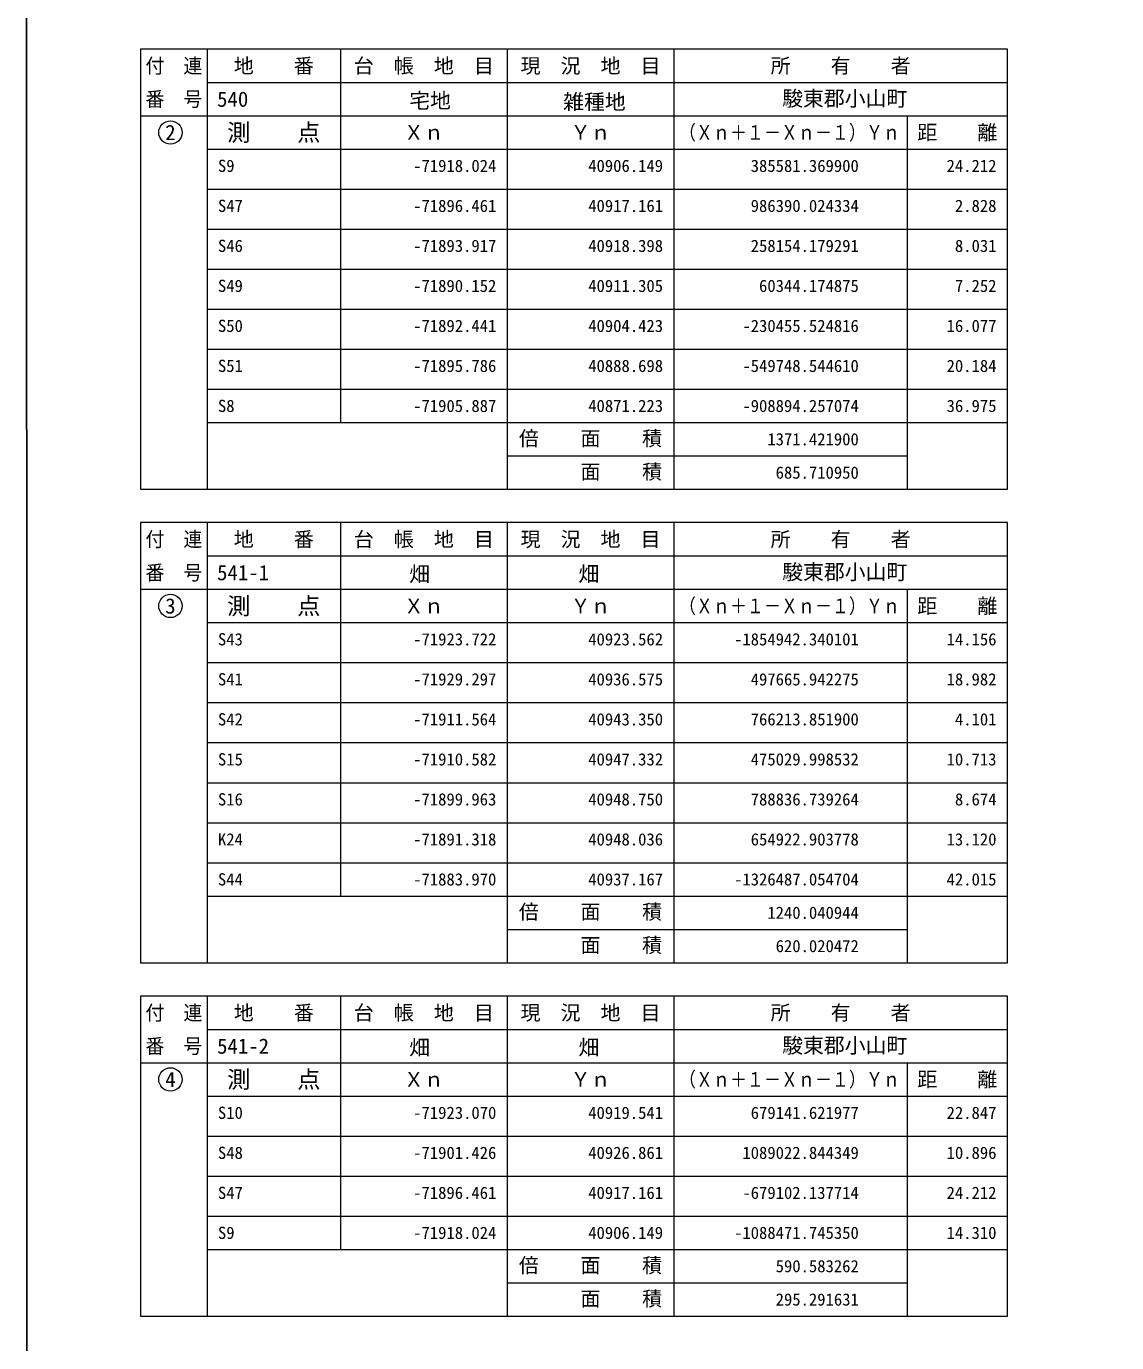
# Model space of a CAD drawing. Units: millimetres, scale not verified. Extents: x 5000 to 205306, y 5000 to 143512.
# Drawn here: x 5000 to 37701, y 74564 to 114042 of the extents above; entities that cross this region are included whole.
import ezdxf
from ezdxf.enums import TextEntityAlignment as Align

# ---------------------------------------------------------------- set-up
doc = ezdxf.new("R2010")
doc.units = ezdxf.units.MM
doc.header["$LTSCALE"] = 250
doc.layers.add('図枠', color=7, linetype='Continuous', lineweight=13)
doc.layers.add('求積表罫線', color=7, linetype='Continuous', lineweight=13)
doc.layers.add('求積表固定文字', color=7, linetype='Continuous')
doc.layers.add('求積表項目文字', color=7, linetype='Continuous')
doc.styles.add('ＭＳ ゴシック', font='')
doc.styles.get('ＭＳ ゴシック').set_extended_font_data('MS Gothic')

msp = doc.modelspace()

# ---------------------------------------------------------------- linework, layer by layer
at = {"layer": '図枠', "lineweight": 25}
msp.add_lwpolyline([(5040.7, 5000), (205168.5, 5044), (205305.7, 143512), (5000, 143509.7)], close=True, dxfattribs=at)
at = {"layer": '求積表罫線'}
for p, q in [((10421.6, 113359), (10421.6, 100159)), ((14421.6, 113359), (14421.6, 102159)), ((19421.6, 113359), (19421.6, 100159)), ((24421.6, 113359), (24421.6, 100159)), ((10421.6, 112359), (34421.6, 112359)), ((8421.6, 111359), (34421.6, 111359)), ((31421.6, 111359), (31421.6, 100159)), ((10421.6, 110359), (34421.6, 110359)), ((10421.6, 109159), (34421.6, 109159)), ((10421.6, 107959), (34421.6, 107959)), ((10421.6, 106759), (34421.6, 106759)), ((10421.6, 105559), (34421.6, 105559)), ((10421.6, 104359), (34421.6, 104359)), ((10421.6, 103159), (34421.6, 103159)), ((10421.6, 102159), (34421.6, 102159)), ((19421.6, 101159), (31421.6, 101159)), ((10421.6, 99159), (10421.6, 85959)), ((14421.6, 99159), (14421.6, 87959)), ((19421.6, 99159), (19421.6, 85959)), ((24421.6, 99159), (24421.6, 85959)), ((10421.6, 98159), (34421.6, 98159)), ((8421.6, 97159), (34421.6, 97159)), ((31421.6, 97159), (31421.6, 85959)), ((10421.6, 96159), (34421.6, 96159)), ((10421.6, 94959), (34421.6, 94959)), ((10421.6, 93759), (34421.6, 93759)), ((10421.6, 92559), (34421.6, 92559)), ((10421.6, 91359), (34421.6, 91359)), ((10421.6, 90159), (34421.6, 90159)), ((10421.6, 88959), (34421.6, 88959)), ((10421.6, 87959), (34421.6, 87959)), ((19421.6, 86959), (31421.6, 86959)), ((10421.6, 84959), (10421.6, 75359)), ((14421.6, 84959), (14421.6, 77359)), ((19421.6, 84959), (19421.6, 75359)), ((24421.6, 84959), (24421.6, 75359)), ((10421.6, 83959), (34421.6, 83959)), ((8421.6, 82959), (34421.6, 82959)), ((31421.6, 82959), (31421.6, 75359)), ((10421.6, 81959), (34421.6, 81959)), ((10421.6, 80759), (34421.6, 80759)), ((10421.6, 79559), (34421.6, 79559)), ((10421.6, 78359), (34421.6, 78359)), ((10421.6, 77359), (34421.6, 77359)), ((19421.6, 76359), (31421.6, 76359))]:
    msp.add_line(p, q, dxfattribs=at)
at = {"layer": '求積表罫線', "lineweight": 18}
for points in [[(8421.6, 100159), (34421.6, 100159), (34421.6, 113359), (8421.6, 113359)], [(8421.6, 85959), (34421.6, 85959), (34421.6, 99159), (8421.6, 99159)], [(8421.6, 75359), (34421.6, 75359), (34421.6, 84959), (8421.6, 84959)]]:
    msp.add_lwpolyline(points, close=True, dxfattribs=at)
at = {"layer": '求積表罫線'}
for centre in [(9321.6, 110859), (9321.6, 96659), (9321.6, 82459)]:
    msp.add_circle(centre, 350, dxfattribs=at)

# ---------------------------------------------------------------- texts
at = {"layer": '求積表固定文字', "style": 'ＭＳ ゴシック'}
for s, width, p in [('付\u3000連', 0.95, (8571.6, 112859)), ('番\u3000号', 0.95, (8571.6, 111859)), ('（Ｘｎ＋１－Ｘｎ－１）Ｙｎ', 0.85, (24571.6, 110859)), ('付\u3000連', 0.95, (8571.6, 98659)), ('番\u3000号', 0.95, (8571.6, 97659)), ('（Ｘｎ＋１－Ｘｎ－１）Ｙｎ', 0.85, (24571.6, 96659)), ('付\u3000連', 0.95, (8571.6, 84459)), ('番\u3000号', 0.95, (8571.6, 83459)), ('（Ｘｎ＋１－Ｘｎ－１）Ｙｎ', 0.85, (24571.6, 82459))]:
    msp.add_text(s, height=439.9, dxfattribs=dict(at, width=width)).set_placement(p, align=Align.MIDDLE_LEFT)
for s, height, p in [('地\u3000\u3000番', 439.9, (12421.6, 112859)), ('台\u3000帳\u3000地\u3000目', 439.9, (16921.6, 112859)), ('現\u3000況\u3000地\u3000目', 439.9, (21921.6, 112859)), ('所\u3000\u3000有\u3000\u3000者', 439.9, (29421.6, 112859)), ('測\u3000\u3000点', 513.2, (12421.6, 110859)), ('Ｘｎ', 439.9, (16921.6, 110859)), ('Ｙｎ', 439.9, (21921.6, 110859)), ('距\u3000\u3000離', 439.9, (32921.6, 110859)), ('地\u3000\u3000番', 439.9, (12421.6, 98659)), ('台\u3000帳\u3000地\u3000目', 439.9, (16921.6, 98659)), ('現\u3000況\u3000地\u3000目', 439.9, (21921.6, 98659)), ('所\u3000\u3000有\u3000\u3000者', 439.9, (29421.6, 98659)), ('測\u3000\u3000点', 513.2, (12421.6, 96659)), ('Ｘｎ', 439.9, (16921.6, 96659)), ('Ｙｎ', 439.9, (21921.6, 96659)), ('距\u3000\u3000離', 439.9, (32921.6, 96659)), ('地\u3000\u3000番', 439.9, (12421.6, 84459)), ('台\u3000帳\u3000地\u3000目', 439.9, (16921.6, 84459)), ('現\u3000況\u3000地\u3000目', 439.9, (21921.6, 84459)), ('所\u3000\u3000有\u3000\u3000者', 439.9, (29421.6, 84459)), ('測\u3000\u3000点', 513.2, (12421.6, 82459)), ('Ｘｎ', 439.9, (16921.6, 82459)), ('Ｙｎ', 439.9, (21921.6, 82459)), ('距\u3000\u3000離', 439.9, (32921.6, 82459))]:
    msp.add_text(s, height=height, dxfattribs=at).set_placement(p, align=Align.MIDDLE_CENTER)
at = {"layer": '求積表固定文字', "char_height": 439.9, "attachment_point": 4, "style": 'ＭＳ ゴシック'}
for s, insert in [('\\T3.08;倍面積', (19771.6, 101659)), ('\\T3.08;\u3000面積', (19771.6, 100659)), ('\\T3.08;倍面積', (19771.6, 87459)), ('\\T3.08;\u3000面積', (19771.6, 86459)), ('\\T3.08;倍面積', (19771.6, 76859)), ('\\T3.08;\u3000面積', (19771.6, 75859))]:
    msp.add_mtext(s, dxfattribs=dict(at, insert=insert))
at = {"layer": '求積表項目文字', "style": 'ＭＳ ゴシック'}
for s, height, p in [('駿東郡小山町', 458.2, (27670.5, 111879.1)), ('540', 458.2, (10721.6, 111859)), ('宅地', 458.2, (16482.9, 111816.6)), ('雑種地', 458.2, (21101, 111777.3)), ('S9', 366.6, (10746.6, 109859)), ('.369900', 366.6, (28221.6, 109859)), ('S47', 366.6, (10746.6, 108659)), ('.024334', 366.6, (28221.6, 108659)), ('S46', 366.6, (10746.6, 107459)), ('.179291', 366.6, (28221.6, 107459)), ('S49', 366.6, (10746.6, 106259)), ('.174875', 366.6, (28221.6, 106259)), ('S50', 366.6, (10746.6, 105059)), ('.524816', 366.6, (28221.6, 105059)), ('S51', 366.6, (10746.6, 103859)), ('.544610', 366.6, (28221.6, 103859)), ('S8', 366.6, (10746.6, 102659)), ('.257074', 366.6, (28221.6, 102659)), ('.421900', 366.6, (28221.6, 101659)), ('.710950', 366.6, (28221.6, 100659)), ('畑', 458.2, (21559.4, 97620.9)), ('駿東郡小山町', 458.2, (27670.5, 97679.1)), ('541-1', 458.2, (10721.6, 97659)), ('畑', 458.2, (16482.9, 97616.6)), ('S43', 366.6, (10746.6, 95659)), ('.340101', 366.6, (28221.6, 95659)), ('S41', 366.6, (10746.6, 94459)), ('.942275', 366.6, (28221.6, 94459)), ('S42', 366.6, (10746.6, 93259)), ('.851900', 366.6, (28221.6, 93259)), ('S15', 366.6, (10746.6, 92059)), ('.998532', 366.6, (28221.6, 92059)), ('S16', 366.6, (10746.6, 90859)), ('.739264', 366.6, (28221.6, 90859)), ('K24', 366.6, (10746.6, 89659)), ('.903778', 366.6, (28221.6, 89659)), ('S44', 366.6, (10746.6, 88459)), ('.054704', 366.6, (28221.6, 88459)), ('.040944', 366.6, (28221.6, 87459)), ('.020472', 366.6, (28221.6, 86459)), ('畑', 458.2, (16482.9, 83416.6)), ('畑', 458.2, (21559.4, 83420.9)), ('駿東郡小山町', 458.2, (27670.5, 83479.1)), ('541-2', 458.2, (10721.6, 83459)), ('S10', 366.6, (10746.6, 81459)), ('.621977', 366.6, (28221.6, 81459)), ('S48', 366.6, (10746.6, 80259)), ('.844349', 366.6, (28221.6, 80259)), ('S47', 366.6, (10746.6, 79059)), ('.137714', 366.6, (28221.6, 79059)), ('S9', 366.6, (10746.6, 77859)), ('.745350', 366.6, (28221.6, 77859)), ('.583262', 366.6, (28221.6, 76859)), ('.291631', 366.6, (28221.6, 75859))]:
    msp.add_text(s, height=height, dxfattribs=at).set_placement(p, align=Align.MIDDLE_LEFT)
for s, p in [('2', (9321.6, 110859)), ('3', (9321.6, 96659)), ('4', (9321.6, 82459))]:
    msp.add_text(s, height=459, dxfattribs=at).set_placement(p, align=Align.MIDDLE_CENTER)
for s, p in [('-71918.024', (19096.6, 109859)), ('40906.149', (24096.6, 109859)), ('385581', (28221.6, 109859)), ('24.212', (34096.6, 109859)), ('-71896.461', (19096.6, 108659)), ('40917.161', (24096.6, 108659)), ('986390', (28221.6, 108659)), ('2.828', (34096.6, 108659)), ('-71893.917', (19096.6, 107459)), ('40918.398', (24096.6, 107459)), ('258154', (28221.6, 107459)), ('8.031', (34096.6, 107459)), ('-71890.152', (19096.6, 106259)), ('40911.305', (24096.6, 106259)), ('60344', (28221.6, 106259)), ('7.252', (34096.6, 106259)), ('-71892.441', (19096.6, 105059)), ('40904.423', (24096.6, 105059)), ('-230455', (28221.6, 105059)), ('16.077', (34096.6, 105059)), ('-71895.786', (19096.6, 103859)), ('40888.698', (24096.6, 103859)), ('-549748', (28221.6, 103859)), ('20.184', (34096.6, 103859)), ('-71905.887', (19096.6, 102659)), ('40871.223', (24096.6, 102659)), ('-908894', (28221.6, 102659)), ('36.975', (34096.6, 102659)), ('1371', (28221.6, 101659)), ('685', (28221.6, 100659)), ('-71923.722', (19096.6, 95659)), ('40923.562', (24096.6, 95659)), ('-1854942', (28221.6, 95659)), ('14.156', (34096.6, 95659)), ('-71929.297', (19096.6, 94459)), ('40936.575', (24096.6, 94459)), ('497665', (28221.6, 94459)), ('18.982', (34096.6, 94459)), ('-71911.564', (19096.6, 93259)), ('40943.350', (24096.6, 93259)), ('766213', (28221.6, 93259)), ('4.101', (34096.6, 93259)), ('-71910.582', (19096.6, 92059)), ('40947.332', (24096.6, 92059)), ('475029', (28221.6, 92059)), ('10.713', (34096.6, 92059)), ('-71899.963', (19096.6, 90859)), ('40948.750', (24096.6, 90859)), ('788836', (28221.6, 90859)), ('8.674', (34096.6, 90859)), ('-71891.318', (19096.6, 89659)), ('40948.036', (24096.6, 89659)), ('654922', (28221.6, 89659)), ('13.120', (34096.6, 89659)), ('-71883.970', (19096.6, 88459)), ('40937.167', (24096.6, 88459)), ('-1326487', (28221.6, 88459)), ('42.015', (34096.6, 88459)), ('1240', (28221.6, 87459)), ('620', (28221.6, 86459)), ('-71923.070', (19096.6, 81459)), ('40919.541', (24096.6, 81459)), ('679141', (28221.6, 81459)), ('22.847', (34096.6, 81459)), ('-71901.426', (19096.6, 80259)), ('40926.861', (24096.6, 80259)), ('1089022', (28221.6, 80259)), ('10.896', (34096.6, 80259)), ('-71896.461', (19096.6, 79059)), ('40917.161', (24096.6, 79059)), ('-679102', (28221.6, 79059)), ('24.212', (34096.6, 79059)), ('-71918.024', (19096.6, 77859)), ('40906.149', (24096.6, 77859)), ('-1088471', (28221.6, 77859)), ('14.310', (34096.6, 77859)), ('590', (28221.6, 76859)), ('295', (28221.6, 75859))]:
    msp.add_text(s, height=366.6, dxfattribs=at).set_placement(p, align=Align.MIDDLE_RIGHT)

doc.saveas('drawing.dxf')
